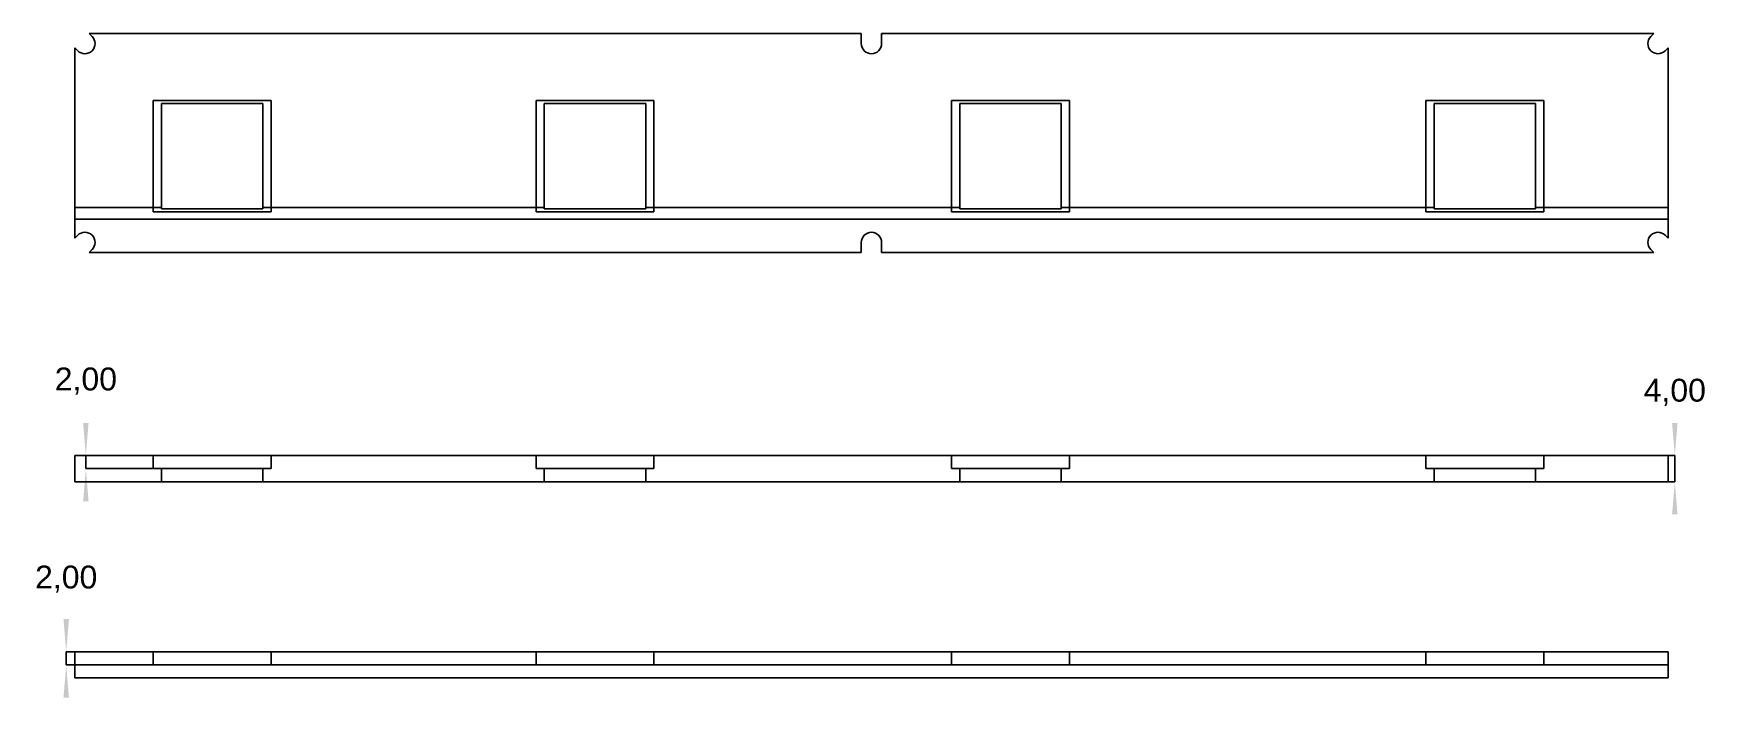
# Model space of a CAD drawing. Header units: millimetres. Extents: x 21 to 277, y 75 to 177.
import ezdxf
from ezdxf.enums import TextEntityAlignment as Align

# ---------------------------------------------------------------- set-up
doc = ezdxf.new("R2010")
doc.units = ezdxf.units.MM
doc.layers.get('0').update_dxf_attribs({"linetype": 'CONTINUOUS'})
for name, color, linetype in [('Dimension', 7, 'CONTINUOUS'), ('Dimension001', 7, 'CONTINUOUS'), ('Dimension002', 7, 'CONTINUOUS'), ('SectionView', 7, 'CONTINUOUS'), ('SectionView001', 7, 'CONTINUOUS'), ('View', 7, 'CONTINUOUS')]:
    doc.layers.add(name, color=color, linetype=linetype)
doc.styles.get("Standard").update_dxf_attribs({"font": 'arial.ttf'})
doc.dimstyles.get("Standard").update_dxf_attribs({"dimscale": 0, "dimtxt": 2.5, "dimasz": 2.5, "dimexe": 1.25, "dimexo": 0.625, "dimtad": 1, "dimtxsty": 'STANDARD', "dimcen": 2.5, "dimazin": 3, "dimtfac": 1, "dimtmove": 0, "dimatfit": 3})

# ---------------------------------------------------------------- blocks, each defined once
blk = doc.blocks.new('*Dimension')
at = {"color": 0}
for points in [[(272.19, 117), (271.356, 117), (271.773, 112)], [(272.19, 103), (271.356, 103), (271.773, 108)]]:
    blk.add_solid(points, dxfattribs=at)
at = {"layer": 'Dimension'}
for p, q in [((270.75, 112), (271.773, 112)), ((271.773, 108), (271.773, 112)), ((270.75, 108), (271.773, 108))]:
    blk.add_line(p, q, dxfattribs=at)
blk.add_text('4,00', height=3.5, dxfattribs=at).set_placement((271.773, 120.244), align=Align.CENTER)
blk = doc.blocks.new('*Dimension001')
at = {"color": 0}
for points in [[(28.5274, 117), (29.3607, 117), (28.944, 112)], [(28.5274, 105), (29.3607, 105), (28.944, 110)]]:
    blk.add_solid(points, dxfattribs=at)
at = {"layer": 'Dimension001'}
for p, q in [((39.25, 112), (28.944, 112)), ((28.944, 110), (28.944, 112)), ((39.25, 110), (28.944, 110))]:
    blk.add_line(p, q, dxfattribs=at)
blk.add_text('2,00', height=3.5, dxfattribs=at).set_placement((28.944, 121.961), align=Align.CENTER)
blk = doc.blocks.new('*Dimension002')
at = {"color": 0}
for points in [[(25.5235, 87), (26.3569, 87), (25.9402, 82)], [(25.5235, 75), (26.3569, 75), (25.9402, 80)]]:
    blk.add_solid(points, dxfattribs=at)
at = {"layer": 'Dimension002'}
for p, q in [((27.25, 82), (25.9402, 82)), ((25.9402, 82), (25.9402, 80)), ((27.25, 80), (25.9402, 80))]:
    blk.add_line(p, q, dxfattribs=at)
blk.add_text('2,00', height=3.5, dxfattribs=at).set_placement((25.9402, 91.674), align=Align.CENTER)

msp = doc.modelspace()

# ---------------------------------------------------------------- linework, layer by layer
at = {"layer": 'SectionView'}
for p, q in [((39.25, 112), (27.25, 112)), ((27.25, 108), (27.25, 112)), ((57.25, 112), (39.25, 112)), ((39.25, 110), (39.25, 112)), ((97.75, 112), (57.25, 112)), ((57.25, 112), (57.25, 110)), ((115.75, 112), (97.75, 112)), ((97.75, 110), (97.75, 112)), ((161.25, 112), (115.75, 112)), ((115.75, 112), (115.75, 110)), ((179.25, 112), (161.25, 112)), ((161.25, 110), (161.25, 112)), ((233.75, 112), (179.25, 112)), ((179.25, 112), (179.25, 110)), ((251.75, 112), (233.75, 112)), ((233.75, 110), (233.75, 112)), ((270.75, 112), (251.75, 112)), ((251.75, 112), (251.75, 110)), ((270.75, 108), (270.75, 112)), ((40.5, 108), (27.25, 108)), ((40.5, 110), (39.25, 110)), ((40.5, 110), (40.5, 108)), ((40.5, 110), (56, 110)), ((56, 108), (40.5, 108)), ((56, 108), (56, 110)), ((57.25, 110), (56, 110)), ((99, 108), (56, 108)), ((99, 110), (97.75, 110)), ((99, 110), (99, 108)), ((99, 110), (114.5, 110)), ((114.5, 108), (99, 108)), ((114.5, 108), (114.5, 110)), ((115.75, 110), (114.5, 110)), ((162.5, 108), (114.5, 108)), ((162.5, 110), (161.25, 110)), ((162.5, 110), (162.5, 108)), ((162.5, 110), (178, 110)), ((178, 108), (162.5, 108)), ((178, 108), (178, 110)), ((179.25, 110), (178, 110)), ((235, 108), (178, 108)), ((235, 110), (233.75, 110)), ((235, 110), (235, 108)), ((235, 110), (250.5, 110)), ((250.5, 108), (235, 108)), ((250.5, 108), (250.5, 110)), ((251.75, 110), (250.5, 110)), ((270.75, 108), (250.5, 108))]:
    msp.add_line(p, q, dxfattribs=at)
at = {"layer": 'SectionView001'}
for p, q in [((39.25, 82), (27.25, 82)), ((27.25, 82), (27.25, 80)), ((57.25, 82), (39.25, 82)), ((39.25, 80), (39.25, 82)), ((97.75, 82), (57.25, 82)), ((57.25, 82), (57.25, 80)), ((115.75, 82), (97.75, 82)), ((97.75, 80), (97.75, 82)), ((161.25, 82), (115.75, 82)), ((115.75, 82), (115.75, 80)), ((179.25, 82), (161.25, 82)), ((161.25, 80), (161.25, 82)), ((233.75, 82), (179.25, 82)), ((179.25, 82), (179.25, 80)), ((251.75, 82), (233.75, 82)), ((233.75, 80), (233.75, 82)), ((270.75, 82), (251.75, 82)), ((251.75, 82), (251.75, 80)), ((270.75, 82), (270.75, 80)), ((27.25, 78), (27.25, 80)), ((270.75, 80), (27.25, 80)), ((270.75, 78), (270.75, 80)), ((270.75, 78), (27.25, 78))]:
    msp.add_line(p, q, dxfattribs=at)
at = {"layer": 'View'}
for p, q in [((147.45, 176.543), (29.442, 176.543)), ((29.442, 176.543), (29.896, 176.09)), ((147.45, 176.543), (147.45, 174.993)), ((150.55, 176.543), (268.558, 176.543)), ((150.55, 176.543), (150.55, 174.993)), ((268.558, 176.543), (268.104, 176.09)), ((27.25, 174.351), (27.704, 173.897)), ((27.25, 174.351), (27.25, 149.943)), ((270.75, 174.351), (270.296, 173.897)), ((270.75, 174.351), (270.75, 149.943)), ((39.25, 166.268), (39.25, 149.943)), ((57.25, 166.268), (39.25, 166.268)), ((40.5, 149.943), (40.5, 165.818)), ((40.5, 165.818), (56, 165.818)), ((56, 165.818), (56, 149.943)), ((57.25, 149.943), (57.25, 166.268)), ((97.75, 166.268), (97.75, 149.943)), ((115.75, 166.268), (97.75, 166.268)), ((99, 149.943), (99, 165.818)), ((99, 165.818), (114.5, 165.818)), ((114.5, 165.818), (114.5, 149.943)), ((115.75, 149.943), (115.75, 166.268)), ((161.25, 166.268), (161.25, 149.943)), ((179.25, 166.268), (161.25, 166.268)), ((162.5, 149.943), (162.5, 165.818)), ((162.5, 165.818), (178, 165.818)), ((178, 165.818), (178, 149.943)), ((179.25, 149.943), (179.25, 166.268)), ((233.75, 166.268), (233.75, 149.943)), ((251.75, 166.268), (233.75, 166.268)), ((235, 149.943), (235, 165.818)), ((235, 165.818), (250.5, 165.818)), ((250.5, 165.818), (250.5, 149.943)), ((251.75, 149.943), (251.75, 166.268)), ((39.25, 149.943), (27.25, 149.943)), ((27.25, 149.943), (27.25, 148.143)), ((39.25, 149.943), (39.25, 149.268)), ((40.5, 149.943), (39.25, 149.943)), ((39.25, 149.268), (57.25, 149.268)), ((40.5, 149.718), (40.5, 149.943)), ((56, 149.718), (40.5, 149.718)), ((56, 149.943), (56, 149.718)), ((57.25, 149.943), (56, 149.943)), ((97.75, 149.943), (57.25, 149.943)), ((57.25, 149.268), (57.25, 149.943)), ((97.75, 149.943), (97.75, 149.268)), ((99, 149.943), (97.75, 149.943)), ((97.75, 149.268), (115.75, 149.268)), ((99, 149.718), (99, 149.943)), ((114.5, 149.718), (99, 149.718)), ((114.5, 149.943), (114.5, 149.718)), ((115.75, 149.943), (114.5, 149.943)), ((161.25, 149.943), (115.75, 149.943)), ((115.75, 149.268), (115.75, 149.943)), ((161.25, 149.943), (161.25, 149.268)), ((162.5, 149.943), (161.25, 149.943)), ((161.25, 149.268), (179.25, 149.268)), ((162.5, 149.718), (162.5, 149.943)), ((178, 149.718), (162.5, 149.718)), ((178, 149.943), (178, 149.718)), ((179.25, 149.943), (178, 149.943)), ((233.75, 149.943), (179.25, 149.943)), ((179.25, 149.268), (179.25, 149.943)), ((233.75, 149.943), (233.75, 149.268)), ((235, 149.943), (233.75, 149.943)), ((233.75, 149.268), (251.75, 149.268)), ((235, 149.718), (235, 149.943)), ((250.5, 149.718), (235, 149.718)), ((250.5, 149.943), (250.5, 149.718)), ((251.75, 149.943), (250.5, 149.943)), ((270.75, 149.943), (251.75, 149.943)), ((251.75, 149.268), (251.75, 149.943)), ((270.75, 149.943), (270.75, 148.143)), ((27.25, 148.143), (27.25, 145.236)), ((27.25, 148.143), (270.75, 148.143)), ((270.75, 148.143), (270.75, 145.236)), ((27.25, 145.236), (27.704, 145.69)), ((29.442, 143.043), (29.896, 143.497)), ((147.45, 143.043), (147.45, 144.593)), ((150.55, 143.043), (150.55, 144.593)), ((268.558, 143.043), (268.104, 143.497)), ((270.75, 145.236), (270.296, 145.69)), ((147.45, 143.043), (29.442, 143.043)), ((268.558, 143.043), (150.55, 143.043))]:
    msp.add_line(p, q, dxfattribs=at)
for centre, start, end in [((28.8, 174.993), -135, 45), ((149, 174.993), 180, 0), ((269.2, 174.993), 135, -45), ((28.8, 144.593), -45, 135), ((149, 144.593), 0, 180), ((269.2, 144.593), 45, -135)]:
    msp.add_arc(centre, 1.55, start, end, dxfattribs=at)

# ---------------------------------------------------------------- dimensions: what is measured, and where the dimension line sits
at = {"layer": 'Dimension'}
dim = msp.add_linear_dim(base=(271.773, 120.244), p1=(270.75, 108), p2=(270.75, 112), angle=90, text='4,00', dimstyle='STANDARD', dxfattribs=at)
dim.commit()
dim.dimension.update_dxf_attribs({"geometry": '*Dimension', "text_midpoint": (276.773, 120.244)})
at = {"layer": 'Dimension001'}
dim = msp.add_linear_dim(base=(28.944, 121.961), p1=(39.25, 110), p2=(39.25, 112), angle=90, text='2,00', dimstyle='STANDARD', dxfattribs=at)
dim.commit()
dim.dimension.update_dxf_attribs({"geometry": '*Dimension001', "text_midpoint": (33.944, 121.961)})
at = {"layer": 'Dimension002'}
dim = msp.add_linear_dim(base=(25.94, 91.674), p1=(27.25, 82), p2=(27.25, 80), angle=90, text='2,00', dimstyle='STANDARD', dxfattribs=at)
dim.commit()
dim.dimension.update_dxf_attribs({"geometry": '*Dimension002', "text_midpoint": (20.94, 91.674)})

doc.saveas('drawing.dxf')
